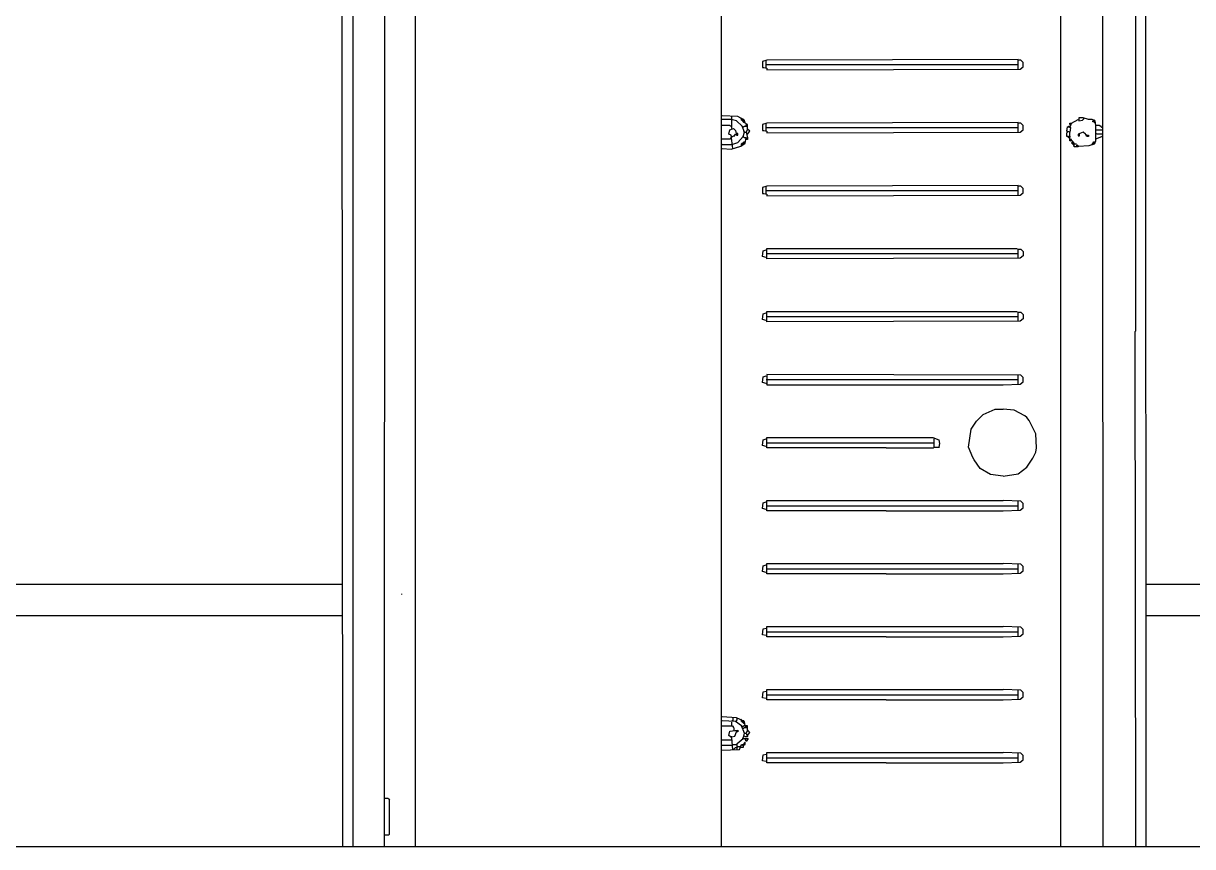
# Model space of a CAD drawing. Extents: x 3792242 to 5145247, y -1546315 to -1031918.
# Drawn here: x 3941826 to 3942940, y -1492030 to -1491246 of the extents above; entities that cross this region are included whole.
import ezdxf

# ---------------------------------------------------------------- set-up
doc = ezdxf.new("R2010")
doc.units = 0
doc.header["$MEASUREMENT"] = 0
doc.layers.add('TENKÁ', color=7, linetype='CONTINUOUS')
doc.layers.add('ZZ-chladenie', color=133, linetype='CONTINUOUS')

msp = doc.modelspace()

# ---------------------------------------------------------------- linework, layer by layer
at = {"layer": 'TENKÁ'}
for p, q in [((3941522.761, -1491780.27), (3942130.581, -1491780.27)), ((3942896.15, -1491780.27), (3949905, -1491780.27)), ((3941522.775, -1491810.27), (3942130.606, -1491810.27)), ((3942896.164, -1491810.27), (3949285, -1491810.27)), ((3936435, -1492030.27), (3949315, -1492030.27))]:
    msp.add_line(p, q, dxfattribs=at)
at = {"layer": 'ZZ-chladenie'}
for p, q in [((3942140.787, -1492030.27), (3942140.787, -1490472.802)), ((3942886.38, -1491538.943), (3942886.38, -1490472.802)), ((3942130.793, -1492030.27), (3942129.49, -1490493.984)), ((3942815.068, -1492030.27), (3942815.068, -1490494.69)), ((3942855.369, -1492030.27), (3942854.607, -1490494.69)), ((3942896.258, -1492014.575), (3942895.559, -1490494.69)), ((3942170.503, -1492030.27), (3942171.147, -1490674.734)), ((3942200.096, -1492030.27), (3942200.096, -1490872.429)), ((3942491.696, -1492030.27), (3942491.696, -1490887.256)), ((3942534.765, -1491281.234), (3942530.529, -1491282.646)), ((3942530.529, -1491282.646), (3942530.529, -1491288.294)), ((3942534.059, -1491289), (3942534.059, -1491281.94)), ((3942774.117, -1491280.528), (3942534.765, -1491281.234)), ((3942774.117, -1491289.706), (3942774.117, -1491280.528)), ((3942776.942, -1491281.234), (3942774.117, -1491281.234)), ((3942779.059, -1491283.352), (3942776.942, -1491281.234)), ((3942779.059, -1491287.588), (3942779.059, -1491283.352)), ((3942530.529, -1491288.294), (3942531.941, -1491288.294)), ((3942531.941, -1491288.294), (3942534.765, -1491289)), ((3942534.059, -1491285.47), (3942774.117, -1491285.47)), ((3942534.765, -1491289), (3942534.765, -1491290.412)), ((3942534.765, -1491290.412), (3942776.235, -1491289.706)), ((3942776.235, -1491289.706), (3942779.059, -1491287.588)), ((3942507.229, -1491334.894), (3942492.402, -1491334.188)), ((3942500.875, -1491337.718), (3942492.402, -1491337.718)), ((3942505.817, -1491339.13), (3942500.875, -1491337.718)), ((3942501.58, -1491334.894), (3942501.58, -1491334.188)), ((3942501.58, -1491338.424), (3942501.58, -1491334.894)), ((3942501.58, -1491346.191), (3942501.58, -1491338.424)), ((3942511.466, -1491344.072), (3942505.817, -1491339.13)), ((3942513.583, -1491338.424), (3942507.229, -1491334.894)), ((3942510.759, -1491337.012), (3942510.053, -1491336.306)), ((3942510.759, -1491338.424), (3942510.759, -1491337.012)), ((3942511.466, -1491338.424), (3942510.759, -1491338.424)), ((3942511.466, -1491339.13), (3942511.466, -1491338.424)), ((3942512.171, -1491339.13), (3942511.466, -1491338.424)), ((3942512.171, -1491339.13), (3942511.466, -1491339.13)), ((3942512.878, -1491337.718), (3942512.171, -1491337.718)), ((3942512.171, -1491339.13), (3942512.878, -1491339.836)), ((3942512.171, -1491339.836), (3942512.171, -1491339.13)), ((3942512.878, -1491340.542), (3942512.171, -1491339.836)), ((3942512.878, -1491338.424), (3942512.878, -1491337.718)), ((3942513.583, -1491339.13), (3942512.878, -1491338.424)), ((3942512.878, -1491339.836), (3942513.583, -1491339.13)), ((3942512.878, -1491339.836), (3942513.583, -1491339.13)), ((3942514.29, -1491341.248), (3942513.583, -1491338.424)), ((3942824.953, -1491341.248), (3942831.307, -1491337.718)), ((3942831.307, -1491337.718), (3942832.013, -1491338.424)), ((3942836.25, -1491336.306), (3942832.013, -1491336.306)), ((3942832.013, -1491336.306), (3942832.013, -1491339.13)), ((3942832.013, -1491339.13), (3942835.544, -1491338.424)), ((3942835.544, -1491338.424), (3942836.956, -1491337.012)), ((3942841.192, -1491337.718), (3942836.25, -1491336.306)), ((3942836.956, -1491337.012), (3942836.956, -1491336.306)), ((3942844.722, -1491337.718), (3942841.192, -1491337.718)), ((3942847.546, -1491339.13), (3942844.722, -1491337.718)), ((3942845.429, -1491339.836), (3942845.429, -1491339.13)), ((3942847.546, -1491341.248), (3942845.429, -1491339.13)), ((3942846.134, -1491339.836), (3942845.429, -1491339.836)), ((3942846.841, -1491338.424), (3942846.134, -1491338.424)), ((3942846.841, -1491339.13), (3942846.841, -1491338.424)), ((3942847.546, -1491339.836), (3942846.841, -1491339.13)), ((3942846.841, -1491340.542), (3942847.546, -1491339.836)), ((3942848.253, -1491343.367), (3942847.546, -1491339.13)), ((3942499.463, -1491343.367), (3942491.696, -1491343.367)), ((3942498.756, -1491351.839), (3942499.463, -1491347.603)), ((3942500.168, -1491344.072), (3942499.463, -1491343.367)), ((3942499.463, -1491347.603), (3942502.992, -1491346.191)), ((3942501.58, -1491344.072), (3942500.168, -1491344.072)), ((3942502.992, -1491346.191), (3942505.111, -1491348.308)), ((3942505.111, -1491348.308), (3942505.817, -1491352.545)), ((3942507.229, -1491351.133), (3942505.817, -1491351.133)), ((3942507.229, -1491352.545), (3942507.229, -1491351.133)), ((3942513.583, -1491349.721), (3942511.466, -1491344.072)), ((3942512.171, -1491344.779), (3942511.466, -1491344.779)), ((3942512.171, -1491344.779), (3942512.878, -1491344.779)), ((3942512.171, -1491353.957), (3942513.583, -1491349.721)), ((3942514.29, -1491340.542), (3942512.878, -1491340.542)), ((3942512.878, -1491344.779), (3942513.583, -1491344.072)), ((3942513.583, -1491349.721), (3942512.878, -1491349.015)), ((3942513.583, -1491344.072), (3942515.702, -1491344.072)), ((3942513.583, -1491349.721), (3942514.995, -1491349.721)), ((3942516.407, -1491342.66), (3942514.29, -1491341.248)), ((3942514.995, -1491343.367), (3942514.995, -1491342.66)), ((3942515.702, -1491344.072), (3942514.995, -1491343.367)), ((3942516.407, -1491346.896), (3942514.995, -1491349.721)), ((3942514.995, -1491349.721), (3942516.407, -1491355.37)), ((3942516.407, -1491346.896), (3942516.407, -1491342.66)), ((3942516.407, -1491346.896), (3942517.114, -1491347.603)), ((3942518.526, -1491349.015), (3942516.407, -1491346.896)), ((3942516.407, -1491351.839), (3942518.526, -1491349.015)), ((3942534.765, -1491341.248), (3942530.529, -1491342.66)), ((3942530.529, -1491342.66), (3942530.529, -1491348.308)), ((3942530.529, -1491348.308), (3942531.941, -1491348.308)), ((3942531.941, -1491348.308), (3942534.765, -1491349.015)), ((3942534.059, -1491349.015), (3942534.059, -1491341.954)), ((3942534.059, -1491345.484), (3942774.117, -1491345.484)), ((3942774.117, -1491340.542), (3942534.765, -1491341.248)), ((3942534.765, -1491349.015), (3942534.765, -1491350.427)), ((3942534.765, -1491350.427), (3942776.235, -1491349.721)), ((3942774.117, -1491349.721), (3942774.117, -1491340.542)), ((3942776.942, -1491341.248), (3942774.117, -1491341.248)), ((3942776.235, -1491349.721), (3942779.059, -1491347.603)), ((3942779.059, -1491343.367), (3942776.942, -1491341.248)), ((3942779.059, -1491347.603), (3942779.059, -1491343.367)), ((3942820.717, -1491349.015), (3942821.423, -1491344.779)), ((3942823.541, -1491349.721), (3942820.717, -1491349.015)), ((3942820.717, -1491350.427), (3942821.423, -1491349.721)), ((3942820.717, -1491353.957), (3942820.717, -1491350.427)), ((3942821.423, -1491344.779), (3942822.129, -1491344.779)), ((3942821.423, -1491349.721), (3942821.423, -1491349.015)), ((3942822.129, -1491344.779), (3942822.129, -1491344.072)), ((3942822.129, -1491344.072), (3942823.541, -1491344.072)), ((3942822.129, -1491344.779), (3942822.129, -1491345.484)), ((3942822.129, -1491344.779), (3942824.247, -1491345.484)), ((3942823.541, -1491342.66), (3942823.541, -1491341.248)), ((3942823.541, -1491341.248), (3942824.953, -1491341.248)), ((3942823.541, -1491345.484), (3942824.953, -1491341.248)), ((3942824.247, -1491342.66), (3942823.541, -1491342.66)), ((3942823.541, -1491344.072), (3942824.247, -1491344.072)), ((3942824.247, -1491345.484), (3942823.541, -1491349.721)), ((3942823.541, -1491358.194), (3942823.541, -1491349.721)), ((3942824.247, -1491342.66), (3942824.953, -1491342.66)), ((3942836.25, -1491349.721), (3942831.307, -1491351.839)), ((3942838.368, -1491351.839), (3942836.25, -1491349.721)), ((3942847.546, -1491341.248), (3942846.841, -1491340.542)), ((3942847.546, -1491341.248), (3942848.253, -1491341.248)), ((3942851.783, -1491343.367), (3942848.253, -1491343.367)), ((3942848.253, -1491356.075), (3942848.253, -1491343.367)), ((3942848.958, -1491347.603), (3942854.607, -1491347.603)), ((3942849.665, -1491351.839), (3942848.958, -1491351.133)), ((3942852.489, -1491344.072), (3942851.783, -1491343.367)), ((3942853.195, -1491344.072), (3942852.489, -1491344.072)), ((3942853.195, -1491344.779), (3942853.195, -1491344.072)), ((3942853.901, -1491345.484), (3942853.195, -1491344.779)), ((3942854.607, -1491345.484), (3942853.901, -1491344.779)), ((3942854.607, -1491345.484), (3942853.901, -1491345.484)), ((3942854.607, -1491345.484), (3942855.313, -1491345.484)), ((3942491.696, -1491356.075), (3942500.168, -1491356.075)), ((3942492.402, -1491361.724), (3942491.696, -1491361.724)), ((3942492.402, -1491361.724), (3942501.58, -1491361.724)), ((3942500.875, -1491352.545), (3942498.756, -1491351.839)), ((3942500.168, -1491356.075), (3942500.875, -1491355.37)), ((3942502.287, -1491365.254), (3942500.875, -1491352.545)), ((3942501.58, -1491353.957), (3942500.875, -1491353.251)), ((3942500.875, -1491355.37), (3942501.58, -1491355.37)), ((3942501.58, -1491353.957), (3942502.287, -1491353.957)), ((3942501.58, -1491361.724), (3942507.229, -1491359.606)), ((3942502.287, -1491353.957), (3942502.992, -1491353.251)), ((3942502.992, -1491353.251), (3942504.404, -1491353.251)), ((3942504.404, -1491352.545), (3942505.111, -1491351.839)), ((3942504.404, -1491353.251), (3942504.404, -1491352.545)), ((3942505.111, -1491351.839), (3942505.817, -1491351.839)), ((3942505.817, -1491352.545), (3942507.229, -1491352.545)), ((3942507.229, -1491359.606), (3942512.171, -1491353.957)), ((3942510.053, -1491363.136), (3942514.29, -1491360.312)), ((3942510.759, -1491361.018), (3942511.466, -1491360.312)), ((3942510.759, -1491362.43), (3942510.759, -1491361.018)), ((3942511.466, -1491361.018), (3942512.171, -1491360.312)), ((3942511.466, -1491360.312), (3942512.171, -1491360.312)), ((3942511.466, -1491361.018), (3942512.171, -1491361.724)), ((3942512.171, -1491361.724), (3942511.466, -1491361.018)), ((3942512.878, -1491354.663), (3942512.171, -1491354.663)), ((3942512.171, -1491360.312), (3942512.171, -1491359.606)), ((3942512.171, -1491359.606), (3942512.878, -1491359.606)), ((3942512.171, -1491360.312), (3942512.878, -1491359.606)), ((3942512.171, -1491361.724), (3942512.878, -1491361.018)), ((3942513.583, -1491355.37), (3942512.878, -1491354.663)), ((3942512.878, -1491359.606), (3942512.878, -1491358.899)), ((3942512.878, -1491358.899), (3942514.29, -1491358.899)), ((3942512.878, -1491361.018), (3942513.583, -1491361.018)), ((3942514.995, -1491355.37), (3942513.583, -1491355.37)), ((3942513.583, -1491361.018), (3942513.583, -1491360.312)), ((3942514.29, -1491360.312), (3942514.995, -1491355.37)), ((3942514.995, -1491355.37), (3942516.407, -1491355.37)), ((3942516.407, -1491356.782), (3942514.995, -1491356.782)), ((3942516.407, -1491355.37), (3942516.407, -1491356.782)), ((3942822.129, -1491353.957), (3942820.717, -1491353.957)), ((3942822.129, -1491355.37), (3942822.129, -1491353.957)), ((3942822.129, -1491353.957), (3942823.541, -1491353.957)), ((3942823.541, -1491355.37), (3942822.129, -1491355.37)), ((3942823.541, -1491353.957), (3942824.247, -1491353.957)), ((3942825.659, -1491358.194), (3942823.541, -1491358.194)), ((3942824.953, -1491356.782), (3942824.247, -1491356.782)), ((3942824.247, -1491358.194), (3942824.953, -1491357.487)), ((3942824.953, -1491357.487), (3942824.953, -1491356.782)), ((3942827.777, -1491362.43), (3942824.953, -1491359.606)), ((3942824.953, -1491359.606), (3942826.365, -1491359.606)), ((3942827.777, -1491360.312), (3942825.659, -1491358.194)), ((3942825.659, -1491361.018), (3942825.659, -1491360.312)), ((3942826.365, -1491361.018), (3942825.659, -1491361.018)), ((3942827.071, -1491359.606), (3942826.365, -1491359.606)), ((3942827.071, -1491360.312), (3942827.071, -1491359.606)), ((3942827.071, -1491361.724), (3942827.777, -1491361.018)), ((3942827.777, -1491362.43), (3942827.071, -1491361.724)), ((3942827.777, -1491363.842), (3942827.777, -1491360.312)), ((3942827.777, -1491361.018), (3942828.483, -1491361.018)), ((3942828.483, -1491361.018), (3942829.895, -1491361.018)), ((3942829.895, -1491363.842), (3942830.601, -1491361.724)), ((3942830.601, -1491361.724), (3942831.307, -1491363.842)), ((3942831.307, -1491363.136), (3942830.601, -1491362.43)), ((3942831.307, -1491351.839), (3942831.307, -1491353.251)), ((3942831.307, -1491353.251), (3942832.72, -1491353.251)), ((3942831.307, -1491363.136), (3942841.898, -1491362.43)), ((3942832.72, -1491353.251), (3942832.72, -1491351.839)), ((3942839.78, -1491353.957), (3942838.368, -1491351.839)), ((3942839.78, -1491352.545), (3942839.074, -1491352.545)), ((3942839.78, -1491352.545), (3942841.192, -1491352.545)), ((3942841.192, -1491353.957), (3942839.78, -1491353.957)), ((3942841.192, -1491352.545), (3942841.192, -1491353.957)), ((3942841.898, -1491362.43), (3942846.841, -1491361.018)), ((3942844.722, -1491361.724), (3942846.134, -1491359.606)), ((3942845.429, -1491360.312), (3942846.134, -1491359.606)), ((3942845.429, -1491360.312), (3942846.134, -1491361.018)), ((3942846.134, -1491361.018), (3942845.429, -1491360.312)), ((3942846.134, -1491359.606), (3942846.134, -1491358.899)), ((3942846.134, -1491358.899), (3942846.841, -1491358.899)), ((3942846.134, -1491359.606), (3942846.841, -1491358.899)), ((3942846.134, -1491361.018), (3942846.841, -1491360.312)), ((3942846.841, -1491361.018), (3942848.253, -1491358.194)), ((3942846.841, -1491360.312), (3942847.546, -1491360.312)), ((3942847.546, -1491360.312), (3942847.546, -1491359.606)), ((3942848.253, -1491356.075), (3942853.901, -1491353.957)), ((3942848.253, -1491358.194), (3942848.253, -1491356.075)), ((3942854.607, -1491351.839), (3942849.665, -1491351.839)), ((3942853.901, -1491353.957), (3942854.607, -1491353.251)), ((3942854.607, -1491351.839), (3942855.313, -1491351.839)), ((3942492.402, -1491365.254), (3942500.875, -1491365.96)), ((3942500.875, -1491365.96), (3942510.053, -1491363.136)), ((3942831.307, -1491363.842), (3942827.777, -1491363.842)), ((3942534.765, -1491401.263), (3942530.529, -1491402.675)), ((3942530.529, -1491402.675), (3942530.529, -1491408.324)), ((3942534.059, -1491409.029), (3942534.059, -1491401.969)), ((3942534.059, -1491405.499), (3942774.117, -1491405.499)), ((3942774.117, -1491400.557), (3942534.765, -1491401.263)), ((3942774.117, -1491409.736), (3942774.117, -1491400.557)), ((3942776.942, -1491401.263), (3942774.117, -1491401.263)), ((3942779.059, -1491403.381), (3942776.942, -1491401.263)), ((3942779.059, -1491407.617), (3942779.059, -1491403.381)), ((3942530.529, -1491408.324), (3942531.941, -1491408.324)), ((3942531.941, -1491408.324), (3942534.765, -1491409.029)), ((3942534.765, -1491409.029), (3942534.765, -1491410.441)), ((3942534.765, -1491410.441), (3942776.235, -1491409.736)), ((3942776.235, -1491409.736), (3942779.059, -1491407.617)), ((3942530.529, -1491468.338), (3942531.235, -1491462.689)), ((3942531.235, -1491462.689), (3942534.059, -1491461.983)), ((3942534.059, -1491461.983), (3942534.765, -1491461.983)), ((3942534.765, -1491470.456), (3942534.765, -1491460.571)), ((3942534.765, -1491460.571), (3942772.705, -1491460.571)), ((3942772.705, -1491460.571), (3942774.117, -1491461.277)), ((3942774.117, -1491469.75), (3942774.117, -1491461.277)), ((3942774.117, -1491461.277), (3942776.942, -1491461.277)), ((3942776.942, -1491461.277), (3942779.059, -1491463.395)), ((3942534.059, -1491469.044), (3942530.529, -1491468.338)), ((3942534.059, -1491465.514), (3942774.117, -1491465.514)), ((3942776.235, -1491469.75), (3942534.765, -1491470.456)), ((3942779.059, -1491467.632), (3942776.235, -1491469.75)), ((3942779.059, -1491463.395), (3942779.059, -1491467.632)), ((3942530.529, -1491528.353), (3942531.235, -1491522.704)), ((3942534.059, -1491529.058), (3942530.529, -1491528.353)), ((3942531.235, -1491522.704), (3942534.059, -1491521.998)), ((3942534.059, -1491521.998), (3942534.765, -1491521.998)), ((3942534.059, -1491525.528), (3942774.117, -1491525.528)), ((3942534.765, -1491530.47), (3942534.765, -1491520.586)), ((3942534.765, -1491520.586), (3942772.705, -1491520.586)), ((3942776.235, -1491529.765), (3942534.765, -1491530.47)), ((3942772.705, -1491520.586), (3942774.117, -1491521.292)), ((3942774.117, -1491529.765), (3942774.117, -1491521.292)), ((3942774.117, -1491521.292), (3942776.942, -1491521.292)), ((3942779.059, -1491527.646), (3942776.235, -1491529.765)), ((3942776.942, -1491521.292), (3942779.059, -1491523.41)), ((3942779.059, -1491523.41), (3942779.059, -1491527.646)), ((3942885.673, -1491539.649), (3942886.38, -1491538.943)), ((3942886.232, -1492030.27), (3942885.673, -1491539.649)), ((3942530.529, -1491588.367), (3942531.235, -1491582.719)), ((3942531.235, -1491582.719), (3942534.059, -1491582.012)), ((3942534.059, -1491585.543), (3942774.117, -1491585.543)), ((3942776.942, -1491581.307), (3942534.765, -1491580.6)), ((3942534.765, -1491580.6), (3942534.765, -1491590.485)), ((3942774.117, -1491589.779), (3942774.117, -1491581.307)), ((3942779.059, -1491583.424), (3942776.942, -1491581.307)), ((3942779.059, -1491587.661), (3942779.059, -1491583.424)), ((3942534.059, -1491589.073), (3942530.529, -1491588.367)), ((3942534.059, -1491589.073), (3942534.765, -1491589.073)), ((3942534.765, -1491590.485), (3942759.996, -1491590.485)), ((3942759.996, -1491590.485), (3942776.235, -1491589.779)), ((3942776.235, -1491589.779), (3942779.059, -1491587.661)), ((3942734.578, -1491625.082), (3942740.933, -1491618.727)), ((3942740.933, -1491618.727), (3942752.229, -1491613.785)), ((3942752.229, -1491613.785), (3942759.996, -1491613.785)), ((3942770.587, -1491614.491), (3942759.996, -1491613.785)), ((3942780.471, -1491620.139), (3942770.587, -1491614.491)), ((3942729.636, -1491632.848), (3942734.578, -1491625.082)), ((3942782.59, -1491621.551), (3942780.471, -1491620.139)), ((3942784.708, -1491624.376), (3942782.59, -1491621.551)), ((3942791.062, -1491637.085), (3942784.708, -1491624.376)), ((3942534.765, -1491650.499), (3942534.765, -1491640.615)), ((3942534.765, -1491640.615), (3942692.921, -1491640.615)), ((3942692.921, -1491640.615), (3942698.569, -1491642.733)), ((3942726.812, -1491649.794), (3942729.636, -1491632.848)), ((3942791.768, -1491650.499), (3942791.062, -1491637.085)), ((3942530.529, -1491648.382), (3942531.235, -1491642.733)), ((3942534.059, -1491649.087), (3942530.529, -1491648.382)), ((3942531.235, -1491642.733), (3942534.059, -1491642.027)), ((3942534.059, -1491642.027), (3942534.765, -1491642.027)), ((3942534.059, -1491645.557), (3942694.333, -1491645.557)), ((3942648.439, -1491650.499), (3942534.765, -1491650.499)), ((3942648.439, -1491650.499), (3942693.627, -1491650.499)), ((3942693.627, -1491650.499), (3942694.333, -1491649.794)), ((3942694.333, -1491649.794), (3942694.333, -1491642.027)), ((3942694.333, -1491649.794), (3942698.569, -1491649.794)), ((3942698.569, -1491642.733), (3942699.275, -1491646.263)), ((3942699.275, -1491646.263), (3942698.569, -1491649.794)), ((3942698.569, -1491649.794), (3942698.569, -1491650.499)), ((3942731.048, -1491659.678), (3942726.812, -1491649.794)), ((3942791.062, -1491654.736), (3942791.768, -1491650.499)), ((3942732.46, -1491661.797), (3942731.048, -1491659.678)), ((3942738.108, -1491670.269), (3942732.46, -1491661.797)), ((3942782.59, -1491668.857), (3942788.238, -1491660.385)), ((3942788.238, -1491660.385), (3942791.062, -1491654.736)), ((3942747.993, -1491675.918), (3942738.108, -1491670.269)), ((3942774.117, -1491675.212), (3942782.59, -1491668.857)), ((3942759.996, -1491677.33), (3942747.993, -1491675.918)), ((3942759.996, -1491677.33), (3942774.117, -1491675.212)), ((3942530.529, -1491708.396), (3942531.235, -1491702.748)), ((3942531.235, -1491702.748), (3942534.059, -1491702.041)), ((3942534.059, -1491702.041), (3942534.765, -1491702.041)), ((3942534.059, -1491705.572), (3942648.439, -1491705.572)), ((3942534.765, -1491710.515), (3942534.765, -1491700.629)), ((3942534.765, -1491700.629), (3942759.996, -1491700.629)), ((3942648.439, -1491705.572), (3942759.996, -1491705.572)), ((3942776.942, -1491701.336), (3942759.996, -1491700.629)), ((3942759.996, -1491705.572), (3942774.117, -1491705.572)), ((3942774.117, -1491709.808), (3942774.117, -1491701.336)), ((3942776.235, -1491709.808), (3942779.059, -1491707.69)), ((3942779.059, -1491703.453), (3942776.942, -1491701.336)), ((3942779.059, -1491707.69), (3942779.059, -1491703.453)), ((3942534.059, -1491709.102), (3942530.529, -1491708.396)), ((3942648.439, -1491710.515), (3942534.765, -1491710.515)), ((3942648.439, -1491710.515), (3942759.996, -1491710.515)), ((3942759.996, -1491710.515), (3942776.235, -1491709.808)), ((3942530.529, -1491768.411), (3942531.235, -1491762.762)), ((3942531.235, -1491762.762), (3942534.059, -1491762.056)), ((3942534.059, -1491762.056), (3942534.765, -1491762.056)), ((3942534.765, -1491770.529), (3942534.765, -1491760.644)), ((3942534.765, -1491760.644), (3942648.439, -1491760.644)), ((3942648.439, -1491760.644), (3942759.996, -1491760.644)), ((3942776.942, -1491761.35), (3942759.996, -1491760.644)), ((3942774.117, -1491769.823), (3942774.117, -1491761.35)), ((3942779.059, -1491763.468), (3942776.942, -1491761.35)), ((3942779.059, -1491767.705), (3942779.059, -1491763.468)), ((3942534.059, -1491769.117), (3942530.529, -1491768.411)), ((3942534.059, -1491765.586), (3942648.439, -1491765.586)), ((3942648.439, -1491770.529), (3942534.765, -1491770.529)), ((3942648.439, -1491765.586), (3942759.996, -1491765.586)), ((3942648.439, -1491770.529), (3942759.996, -1491770.529)), ((3942759.996, -1491765.586), (3942774.117, -1491765.586)), ((3942759.996, -1491770.529), (3942776.235, -1491769.823)), ((3942776.235, -1491769.823), (3942779.059, -1491767.705)), ((3942187.025, -1491790.298), (3942187.025, -1491789.592)), ((3942530.529, -1491828.425), (3942531.235, -1491822.777)), ((3942534.059, -1491829.131), (3942530.529, -1491828.425)), ((3942531.235, -1491822.777), (3942534.059, -1491822.071)), ((3942534.059, -1491822.071), (3942534.765, -1491822.071)), ((3942534.059, -1491825.601), (3942648.439, -1491825.601)), ((3942534.765, -1491830.543), (3942534.765, -1491820.658)), ((3942534.765, -1491820.658), (3942648.439, -1491820.658)), ((3942648.439, -1491830.543), (3942534.765, -1491830.543)), ((3942648.439, -1491820.658), (3942759.996, -1491820.658)), ((3942648.439, -1491825.601), (3942759.996, -1491825.601)), ((3942648.439, -1491830.543), (3942759.996, -1491830.543)), ((3942776.942, -1491821.365), (3942759.996, -1491820.658)), ((3942759.996, -1491825.601), (3942774.117, -1491825.601)), ((3942759.996, -1491830.543), (3942776.235, -1491829.837)), ((3942774.117, -1491829.837), (3942774.117, -1491821.365)), ((3942776.235, -1491829.837), (3942779.059, -1491827.719)), ((3942779.059, -1491823.483), (3942776.942, -1491821.365)), ((3942779.059, -1491827.719), (3942779.059, -1491823.483)), ((3942530.529, -1491888.44), (3942531.235, -1491882.791)), ((3942530.529, -1491888.44), (3942531.235, -1491882.791)), ((3942531.235, -1491882.791), (3942534.059, -1491882.085)), ((3942531.235, -1491882.791), (3942534.059, -1491882.085)), ((3942534.059, -1491882.085), (3942534.765, -1491882.085)), ((3942534.059, -1491882.085), (3942534.765, -1491882.085)), ((3942534.059, -1491885.615), (3942648.439, -1491885.615)), ((3942534.059, -1491885.615), (3942648.439, -1491885.615)), ((3942534.765, -1491890.558), (3942534.765, -1491880.673)), ((3942534.765, -1491880.673), (3942648.439, -1491880.673)), ((3942534.765, -1491890.558), (3942534.765, -1491880.673)), ((3942534.765, -1491880.673), (3942648.439, -1491880.673)), ((3942648.439, -1491880.673), (3942670.793, -1491880.673)), ((3942648.439, -1491880.673), (3942759.996, -1491880.673)), ((3942648.439, -1491885.615), (3942668.62, -1491885.615)), ((3942648.439, -1491885.615), (3942759.996, -1491885.615)), ((3942776.942, -1491881.379), (3942759.996, -1491880.673)), ((3942759.996, -1491885.615), (3942774.117, -1491885.615)), ((3942774.117, -1491889.852), (3942774.117, -1491881.379)), ((3942779.059, -1491883.498), (3942776.942, -1491881.379)), ((3942779.059, -1491887.734), (3942779.059, -1491883.498)), ((3942534.059, -1491889.146), (3942530.529, -1491888.44)), ((3942534.059, -1491889.146), (3942530.529, -1491888.44)), ((3942648.439, -1491890.558), (3942534.765, -1491890.558)), ((3942648.439, -1491890.558), (3942534.765, -1491890.558)), ((3942648.439, -1491890.558), (3942666.447, -1491890.558)), ((3942648.439, -1491890.558), (3942759.996, -1491890.558)), ((3942759.996, -1491890.558), (3942776.235, -1491889.852)), ((3942776.235, -1491889.852), (3942779.059, -1491887.734)), ((3942505.817, -1491907.503), (3942492.402, -1491906.797)), ((3942502.287, -1491907.503), (3942502.287, -1491910.327)), ((3942513.583, -1491911.033), (3942505.817, -1491907.503)), ((3942506.523, -1491908.209), (3942506.523, -1491907.503)), ((3942506.523, -1491909.621), (3942506.523, -1491908.209)), ((3942491.696, -1491915.27), (3942501.58, -1491915.27)), ((3942505.111, -1491911.033), (3942492.402, -1491910.327)), ((3942499.463, -1491920.212), (3942507.229, -1491919.506)), ((3942502.287, -1491910.327), (3942501.58, -1491910.327)), ((3942501.58, -1491915.27), (3942501.58, -1491911.739)), ((3942502.287, -1491915.975), (3942501.58, -1491915.27)), ((3942502.992, -1491915.975), (3942502.287, -1491915.975)), ((3942502.992, -1491916.682), (3942502.992, -1491915.975)), ((3942503.699, -1491917.388), (3942502.992, -1491916.682)), ((3942503.699, -1491919.506), (3942503.699, -1491917.388)), ((3942510.759, -1491915.27), (3942505.111, -1491911.033)), ((3942505.817, -1491910.327), (3942506.523, -1491909.621)), ((3942505.817, -1491911.033), (3942505.817, -1491910.327)), ((3942505.817, -1491920.918), (3942505.817, -1491919.506)), ((3942507.229, -1491919.506), (3942507.229, -1491920.918)), ((3942510.759, -1491909.621), (3942510.053, -1491908.915)), ((3942510.759, -1491911.033), (3942510.759, -1491909.621)), ((3942511.466, -1491911.033), (3942510.759, -1491911.033)), ((3942513.583, -1491922.33), (3942510.759, -1491915.27)), ((3942511.466, -1491915.975), (3942510.759, -1491915.975)), ((3942511.466, -1491911.739), (3942511.466, -1491911.033)), ((3942512.171, -1491911.739), (3942511.466, -1491911.033)), ((3942512.171, -1491911.739), (3942511.466, -1491911.739)), ((3942512.171, -1491915.975), (3942511.466, -1491915.975)), ((3942512.171, -1491917.388), (3942511.466, -1491917.388)), ((3942512.878, -1491910.327), (3942512.171, -1491910.327)), ((3942512.171, -1491911.739), (3942512.878, -1491912.446)), ((3942512.171, -1491912.446), (3942512.171, -1491911.739)), ((3942512.878, -1491913.151), (3942512.171, -1491912.446)), ((3942512.878, -1491915.27), (3942512.171, -1491915.975)), ((3942512.171, -1491917.388), (3942512.878, -1491917.388)), ((3942512.878, -1491911.033), (3942512.878, -1491910.327)), ((3942513.583, -1491911.739), (3942512.878, -1491911.033)), ((3942512.878, -1491912.446), (3942513.583, -1491911.739)), ((3942512.878, -1491912.446), (3942513.583, -1491911.739)), ((3942514.29, -1491913.151), (3942512.878, -1491913.151)), ((3942516.407, -1491915.27), (3942512.878, -1491915.27)), ((3942512.878, -1491917.388), (3942513.583, -1491916.682)), ((3942514.29, -1491915.27), (3942513.583, -1491911.033)), ((3942513.583, -1491916.682), (3942515.702, -1491916.682)), ((3942514.29, -1491915.975), (3942514.29, -1491915.27)), ((3942514.995, -1491915.975), (3942514.29, -1491915.975)), ((3942515.702, -1491916.682), (3942514.995, -1491915.975)), ((3942516.407, -1491919.506), (3942514.995, -1491922.33)), ((3942516.407, -1491919.506), (3942516.407, -1491915.27)), ((3942516.407, -1491919.506), (3942517.114, -1491920.212)), ((3942518.526, -1491921.624), (3942516.407, -1491919.506)), ((3942491.696, -1491928.685), (3942500.875, -1491928.685)), ((3942498.756, -1491924.449), (3942499.463, -1491920.212)), ((3942501.58, -1491926.566), (3942498.756, -1491924.449)), ((3942501.58, -1491925.861), (3942500.875, -1491925.861)), ((3942501.58, -1491925.861), (3942504.404, -1491925.154)), ((3942502.287, -1491937.864), (3942501.58, -1491926.566)), ((3942504.404, -1491925.154), (3942505.817, -1491920.918)), ((3942507.229, -1491920.918), (3942505.817, -1491920.918)), ((3942506.523, -1491932.215), (3942512.171, -1491927.273)), ((3942512.171, -1491927.273), (3942511.466, -1491927.273)), ((3942512.171, -1491927.273), (3942513.583, -1491922.33)), ((3942512.171, -1491927.273), (3942517.114, -1491927.273)), ((3942513.583, -1491922.33), (3942512.878, -1491921.624)), ((3942513.583, -1491925.154), (3942512.878, -1491925.154)), ((3942514.29, -1491930.803), (3942512.878, -1491932.215)), ((3942513.583, -1491922.33), (3942514.995, -1491922.33)), ((3942514.29, -1491925.861), (3942513.583, -1491925.154)), ((3942516.407, -1491925.861), (3942514.29, -1491925.861)), ((3942514.995, -1491930.097), (3942514.29, -1491927.273)), ((3942514.29, -1491932.921), (3942514.29, -1491930.803)), ((3942514.995, -1491922.33), (3942516.407, -1491925.861)), ((3942517.114, -1491927.273), (3942514.995, -1491930.097)), ((3942516.407, -1491924.449), (3942518.526, -1491921.624)), ((3942491.696, -1491933.627), (3942501.58, -1491933.627)), ((3942491.696, -1491938.569), (3942508.641, -1491937.864)), ((3942501.58, -1491933.627), (3942502.287, -1491932.921)), ((3942502.287, -1491932.921), (3942505.817, -1491932.921)), ((3942503.699, -1491937.157), (3942504.404, -1491936.452)), ((3942503.699, -1491937.864), (3942503.699, -1491937.157)), ((3942503.699, -1491937.864), (3942503.699, -1491938.569)), ((3942504.404, -1491936.452), (3942505.111, -1491935.745)), ((3942505.111, -1491935.745), (3942506.523, -1491935.745)), ((3942506.523, -1491935.745), (3942506.523, -1491932.215)), ((3942506.523, -1491935.745), (3942507.229, -1491935.039)), ((3942506.523, -1491937.864), (3942506.523, -1491935.745)), ((3942507.229, -1491935.039), (3942509.347, -1491935.039)), ((3942508.641, -1491937.864), (3942510.759, -1491932.921)), ((3942510.053, -1491934.333), (3942509.347, -1491935.039)), ((3942510.053, -1491935.745), (3942510.053, -1491934.333)), ((3942512.171, -1491935.745), (3942510.053, -1491935.745)), ((3942510.759, -1491932.921), (3942512.171, -1491932.921)), ((3942511.466, -1491933.627), (3942511.466, -1491932.921)), ((3942512.171, -1491934.333), (3942511.466, -1491933.627)), ((3942512.171, -1491932.921), (3942512.171, -1491935.745)), ((3942512.878, -1491933.627), (3942512.171, -1491934.333)), ((3942512.878, -1491932.215), (3942512.878, -1491933.627)), ((3942512.878, -1491933.627), (3942514.29, -1491932.921)), ((3942534.765, -1491950.572), (3942534.765, -1491940.687)), ((3942534.765, -1491940.687), (3942648.439, -1491940.687)), ((3942534.765, -1491950.572), (3942534.765, -1491940.688)), ((3942534.765, -1491940.688), (3942644.411, -1491940.688)), ((3942648.439, -1491940.687), (3942759.996, -1491940.687)), ((3942776.942, -1491941.394), (3942759.996, -1491940.687)), ((3942774.117, -1491949.866), (3942774.117, -1491941.394)), ((3942779.059, -1491943.512), (3942776.942, -1491941.394)), ((3942530.529, -1491948.454), (3942531.235, -1491942.806)), ((3942530.529, -1491948.454), (3942531.235, -1491942.806)), ((3942534.059, -1491949.16), (3942530.529, -1491948.454)), ((3942534.059, -1491949.16), (3942530.529, -1491948.454)), ((3942531.235, -1491942.806), (3942534.059, -1491942.1)), ((3942531.235, -1491942.806), (3942534.059, -1491942.1)), ((3942534.059, -1491942.1), (3942534.765, -1491942.1)), ((3942534.059, -1491942.1), (3942534.765, -1491942.1)), ((3942534.059, -1491945.63), (3942642.239, -1491945.63)), ((3942534.059, -1491945.63), (3942648.439, -1491945.63)), ((3942640.066, -1491950.572), (3942534.765, -1491950.572)), ((3942648.439, -1491950.572), (3942534.765, -1491950.572)), ((3942648.439, -1491945.63), (3942759.996, -1491945.63)), ((3942648.439, -1491950.572), (3942759.996, -1491950.572)), ((3942759.996, -1491945.63), (3942774.117, -1491945.63)), ((3942759.996, -1491950.572), (3942776.235, -1491949.866)), ((3942776.235, -1491949.866), (3942779.059, -1491947.748)), ((3942779.059, -1491947.748), (3942779.059, -1491943.512)), ((3942174.055, -1491984.465), (3942170.525, -1491984.465)), ((3942174.761, -1491985.171), (3942174.055, -1491984.465)), ((3942175.468, -1491985.877), (3942174.761, -1491985.171)), ((3942175.384, -1492018.354), (3942175.384, -1491985.875)), ((3942170.441, -1492019.059), (3942174.678, -1492019.059)), ((3942174.678, -1492019.059), (3942175.384, -1492018.354)), ((3942896.264, -1492027.532), (3942896.258, -1492014.575)), ((3942896.264, -1492030.27), (3942896.264, -1492027.532))]:
    msp.add_line(p, q, dxfattribs=at)

doc.saveas('drawing.dxf')
